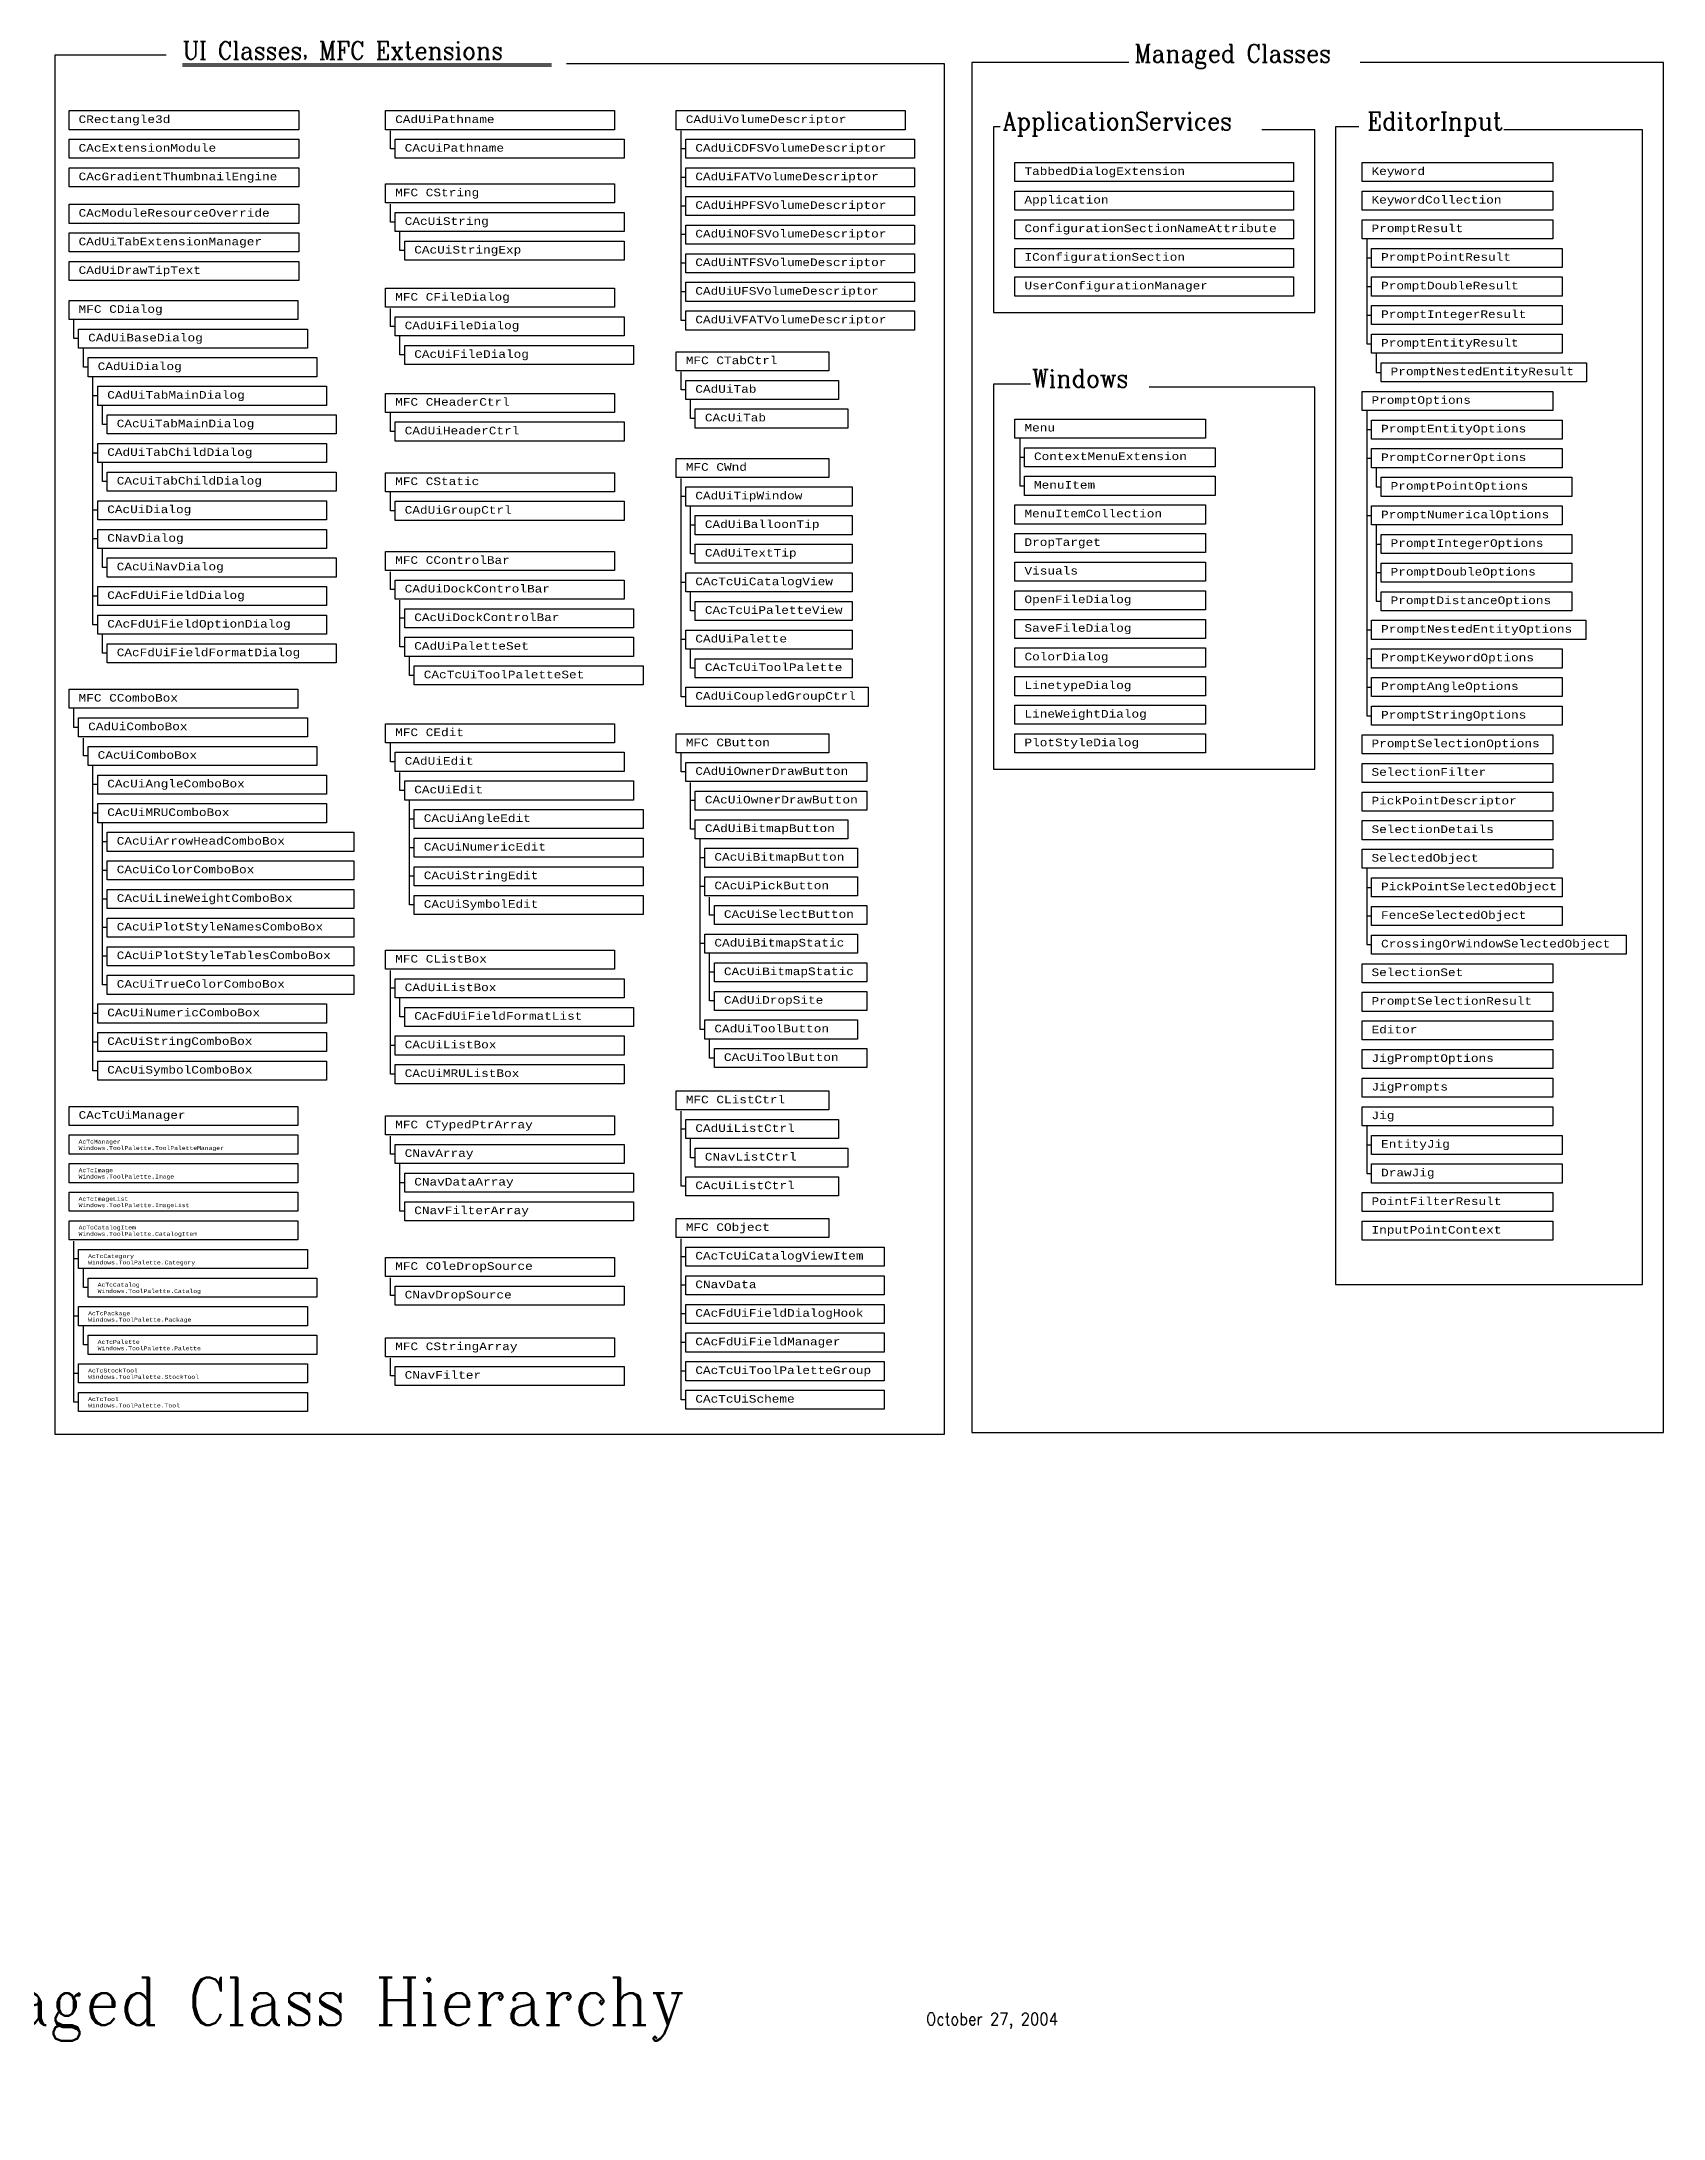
# Model space of a CAD drawing. Extents: x -49 to 186, y -248 to 71.
# Drawn here: x 100.9 to 185.9, y -40.4 to 68.5 of the extents above; entities that cross this region are included whole.
import ezdxf

# ---------------------------------------------------------------- set-up
doc = ezdxf.new("R2010")
doc.units = 0
doc.header["$MEASUREMENT"] = 0
doc.layers.get('0').update_dxf_attribs({"linetype": 'CONTINUOUS'})
doc.layers.add('JUNK', color=7, linetype='CONTINUOUS')
doc.styles.add('ROMANC', font='romanc.shx', dxfattribs={"width": 0.9})
doc.styles.get("Standard").update_dxf_attribs({"font": 'COUR.TTF'})

msp = doc.modelspace()

# ---------------------------------------------------------------- linework, layer by layer
for p, q in [((108.26, 67.33), (127.61, 67.33)), ((108.26, 67.23), (127.61, 67.23)), ((119.16, 62.88), (119.16, 63.82)), ((134.4, 62.88), (134.4, 63.82)), ((119.41, 62.88), (119.16, 62.88)), ((134.65, 62.88), (134.4, 62.88)), ((134.4, 61.38), (134.4, 62.88)), ((134.65, 61.38), (134.4, 61.38)), ((134.4, 59.88), (134.4, 61.38)), ((119.16, 59.04), (119.16, 59.98)), ((134.65, 59.88), (134.4, 59.88)), ((134.4, 58.38), (134.4, 59.88)), ((119.41, 59.04), (119.16, 59.04)), ((119.66, 57.54), (119.66, 58.54)), ((134.65, 58.38), (134.4, 58.38)), ((134.4, 56.88), (134.4, 58.38)), ((119.91, 57.54), (119.66, 57.54)), ((134.65, 56.88), (134.4, 56.88)), ((134.4, 55.38), (134.4, 56.88)), ((119.16, 53.57), (119.16, 54.51)), ((134.65, 55.38), (134.4, 55.38)), ((134.4, 53.88), (134.4, 55.38)), ((102.56, 52.93), (102.56, 53.93)), ((119.41, 53.57), (119.16, 53.57)), ((134.65, 53.88), (134.4, 53.88)), ((102.81, 52.93), (102.56, 52.93)), ((103.06, 51.43), (103.06, 52.43)), ((119.66, 52.07), (119.66, 53.07)), ((103.31, 51.43), (103.06, 51.43)), ((119.91, 52.07), (119.66, 52.07)), ((134.4, 50.24), (134.4, 51.18)), ((103.56, 37.93), (103.56, 50.93)), ((103.56, 49.93), (103.56, 50.86)), ((134.65, 50.24), (134.4, 50.24)), ((103.81, 49.93), (103.56, 49.93)), ((104.06, 48.43), (104.06, 49.43)), ((119.16, 48.06), (119.16, 49.06)), ((134.9, 48.74), (134.9, 49.74)), ((104.31, 48.43), (104.06, 48.43)), ((119.41, 48.06), (119.16, 48.06)), ((135.15, 48.74), (134.9, 48.74)), ((103.81, 46.93), (103.56, 46.93)), ((104.06, 45.43), (104.06, 46.43)), ((104.31, 45.43), (104.06, 45.43)), ((119.16, 43.9), (119.16, 44.9)), ((134.4, 34.15), (134.4, 45.59)), ((134.65, 44.65), (134.4, 44.65)), ((103.81, 43.93), (103.56, 43.93)), ((119.41, 43.9), (119.16, 43.9)), ((134.9, 41.65), (134.9, 44.15)), ((135.15, 43.15), (134.9, 43.15)), ((103.81, 42.43), (103.56, 42.43)), ((104.06, 40.93), (104.06, 41.93)), ((135.15, 41.65), (134.9, 41.65)), ((104.31, 40.93), (104.06, 40.93)), ((119.16, 39.77), (119.16, 40.71)), ((103.81, 39.43), (103.56, 39.43)), ((119.41, 39.77), (119.16, 39.77)), ((119.66, 36.77), (119.66, 39.21)), ((134.65, 40.15), (134.4, 40.15)), ((134.9, 38.65), (134.9, 39.65)), ((119.91, 38.27), (119.66, 38.27)), ((135.15, 38.65), (134.9, 38.65)), ((103.81, 37.93), (103.56, 37.93)), ((104.06, 36.43), (104.06, 37.43)), ((134.65, 37.15), (134.4, 37.15)), ((104.31, 36.43), (104.06, 36.43)), ((119.91, 36.77), (119.66, 36.77)), ((120.16, 35.27), (120.16, 36.27)), ((134.9, 35.65), (134.9, 36.65)), ((120.41, 35.27), (120.16, 35.27)), ((135.15, 35.65), (134.9, 35.65)), ((134.65, 34.15), (134.4, 34.15)), ((102.56, 32.55), (102.56, 33.55)), ((102.81, 32.55), (102.56, 32.55)), ((103.06, 31.05), (103.06, 31.99)), ((119.16, 30.74), (119.16, 31.74)), ((103.31, 31.05), (103.06, 31.05)), ((103.56, 14.55), (103.56, 30.55)), ((119.41, 30.74), (119.16, 30.74)), ((134.4, 30.21), (134.4, 31.21)), ((103.81, 29.55), (103.56, 29.55)), ((119.66, 29.24), (119.66, 30.18)), ((134.65, 30.21), (134.4, 30.21)), ((134.9, 27.21), (134.9, 29.65)), ((119.91, 29.24), (119.66, 29.24)), ((120.16, 23.24), (120.16, 28.74)), ((135.15, 28.71), (134.9, 28.71)), ((103.81, 28.05), (103.56, 28.05)), ((104.06, 19.05), (104.06, 27.55)), ((120.41, 27.74), (120.16, 27.74)), ((104.31, 26.55), (104.06, 26.55)), ((120.41, 26.24), (120.16, 26.24)), ((135.15, 27.21), (134.9, 27.21)), ((135.4, 16.71), (135.4, 26.71)), ((104.31, 25.05), (104.06, 25.05)), ((135.65, 25.71), (135.4, 25.71)), ((120.41, 24.74), (120.16, 24.74)), ((135.65, 24.21), (135.4, 24.21)), ((104.31, 23.55), (104.06, 23.55)), ((120.41, 23.24), (120.16, 23.24)), ((135.9, 22.71), (135.9, 23.65)), ((104.31, 22.05), (104.06, 22.05)), ((136.15, 22.71), (135.9, 22.71)), ((135.65, 21.21), (135.4, 21.21)), ((135.9, 18.21), (135.9, 20.71)), ((104.31, 20.55), (104.06, 20.55)), ((119.16, 14.37), (119.16, 19.8)), ((136.15, 19.71), (135.9, 19.71)), ((104.31, 19.05), (104.06, 19.05)), ((119.41, 18.87), (119.16, 18.87)), ((103.81, 17.55), (103.56, 17.55)), ((119.66, 17.37), (119.66, 18.37)), ((136.15, 18.21), (135.9, 18.21)), ((119.91, 17.37), (119.66, 17.37)), ((135.65, 16.71), (135.4, 16.71)), ((103.81, 16.05), (103.56, 16.05)), ((119.41, 15.87), (119.16, 15.87)), ((135.9, 15.21), (135.9, 16.21)), ((103.81, 14.55), (103.56, 14.55)), ((119.41, 14.37), (119.16, 14.37)), ((136.15, 15.21), (135.9, 15.21)), ((134.4, 11.49), (134.4, 12.43)), ((119.16, 10.18), (119.16, 11.12)), ((134.65, 11.49), (134.4, 11.49)), ((134.4, 8.49), (134.4, 11.49)), ((134.9, 9.99), (134.9, 10.99)), ((119.41, 10.18), (119.16, 10.18)), ((135.15, 9.99), (134.9, 9.99)), ((119.66, 7.18), (119.66, 9.68)), ((119.91, 8.68), (119.66, 8.68)), ((134.65, 8.49), (134.4, 8.49)), ((119.91, 7.18), (119.66, 7.18)), ((102.56, 4.68), (102.56, 5.62)), ((134.4, -2.7), (134.4, 5.74)), ((102.56, -2.82), (102.56, 4.68)), ((102.81, 4.68), (102.56, 4.68)), ((134.65, 4.8), (134.4, 4.8)), ((103.06, 3.18), (103.06, 4.18)), ((119.16, 2.76), (119.16, 3.7)), ((134.65, 3.3), (134.4, 3.3)), ((103.31, 3.18), (103.06, 3.18)), ((119.41, 2.76), (119.16, 2.76)), ((102.81, 1.68), (102.56, 1.68)), ((103.06, 0.18), (103.06, 1.18)), ((134.65, 1.8), (134.4, 1.8)), ((103.31, 0.18), (103.06, 0.18)), ((134.65, 0.3), (134.4, 0.3)), ((119.16, -1.45), (119.16, -0.52)), ((102.81, -1.32), (102.56, -1.32)), ((119.41, -1.45), (119.16, -1.45)), ((134.65, -1.2), (134.4, -1.2)), ((102.81, -2.82), (102.56, -2.82)), ((134.65, -2.7), (134.4, -2.7))]:
    msp.add_line(p, q)
at = {"color": 3}
for points in [[(107.41, 67.78), (101.56, 67.78), (101.56, -4.5), (148.21, -4.5), (148.21, 67.33), (128.4, 67.33)], [(157.89, 67.41), (149.65, 67.41), (149.65, -4.42), (185.92, -4.42), (185.92, 67.4), (170.01, 67.41)], [(151.13, 64.03), (150.79, 64.03), (150.79, 54.29), (167.63, 54.29), (167.63, 63.88), (164.86, 63.88)], [(169.95, 64.03), (168.72, 64.03), (168.72, 3.35), (184.82, 3.35), (184.82, 63.88), (177.54, 63.88)], [(152.73, 50.54), (150.79, 50.54), (150.79, 30.35), (167.63, 30.35), (167.63, 50.39), (158.95, 50.39)]]:
    msp.add_lwpolyline(points, dxfattribs=at)
for points in [[(102.31, 64.88), (114.36, 64.88), (114.36, 63.88), (102.31, 63.88)], [(118.91, 64.88), (130.91, 64.88), (130.91, 63.88), (118.91, 63.88)], [(134.15, 64.88), (146.15, 64.88), (146.15, 63.88), (134.15, 63.88)], [(102.31, 63.38), (114.36, 63.38), (114.36, 62.38), (102.31, 62.38)], [(119.41, 63.38), (131.41, 63.38), (131.41, 62.38), (119.41, 62.38)], [(134.65, 63.38), (146.65, 63.38), (146.65, 62.38), (134.65, 62.38)], [(151.91, 62.16), (166.52, 62.16), (166.52, 61.16), (151.91, 61.16)], [(170.11, 62.16), (180.11, 62.16), (180.11, 61.16), (170.11, 61.16)], [(102.31, 61.88), (114.36, 61.88), (114.36, 60.88), (102.31, 60.88)], [(118.91, 61.04), (130.91, 61.04), (130.91, 60.04), (118.91, 60.04)], [(134.65, 61.88), (146.65, 61.88), (146.65, 60.88), (134.65, 60.88)], [(102.31, 59.97), (114.36, 59.97), (114.36, 58.97), (102.31, 58.97)], [(134.65, 60.38), (146.65, 60.38), (146.65, 59.38), (134.65, 59.38)], [(151.91, 60.66), (166.52, 60.66), (166.52, 59.66), (151.91, 59.66)], [(170.11, 60.66), (180.11, 60.66), (180.11, 59.66), (170.11, 59.66)], [(119.41, 59.54), (131.41, 59.54), (131.41, 58.54), (119.41, 58.54)], [(134.65, 58.88), (146.65, 58.88), (146.65, 57.88), (134.65, 57.88)], [(151.91, 59.16), (166.52, 59.16), (166.52, 58.16), (151.91, 58.16)], [(170.11, 59.16), (180.11, 59.16), (180.11, 58.16), (170.11, 58.16)], [(102.31, 58.47), (114.36, 58.47), (114.36, 57.47), (102.31, 57.47)], [(119.91, 58.04), (131.41, 58.04), (131.41, 57.04), (119.91, 57.04)], [(102.31, 56.97), (114.36, 56.97), (114.36, 55.97), (102.31, 55.97)], [(134.65, 57.38), (146.65, 57.38), (146.65, 56.38), (134.65, 56.38)], [(151.91, 57.66), (166.52, 57.66), (166.52, 56.66), (151.91, 56.66)], [(170.61, 57.66), (180.61, 57.66), (180.61, 56.66), (170.61, 56.66)], [(118.91, 55.57), (130.91, 55.57), (130.91, 54.57), (118.91, 54.57)], [(134.65, 55.88), (146.65, 55.88), (146.65, 54.88), (134.65, 54.88)], [(151.91, 56.16), (166.52, 56.16), (166.52, 55.16), (151.91, 55.16)], [(170.61, 56.16), (180.61, 56.16), (180.61, 55.16), (170.61, 55.16)], [(102.31, 54.93), (114.31, 54.93), (114.31, 53.93), (102.31, 53.93)], [(170.61, 54.66), (180.61, 54.66), (180.61, 53.66), (170.61, 53.66)], [(102.81, 53.43), (114.81, 53.43), (114.81, 52.43), (102.81, 52.43)], [(119.41, 54.07), (131.41, 54.07), (131.41, 53.07), (119.41, 53.07)], [(134.65, 54.38), (146.65, 54.38), (146.65, 53.38), (134.65, 53.38)], [(119.91, 52.57), (131.91, 52.57), (131.91, 51.57), (119.91, 51.57)], [(170.61, 53.16), (180.61, 53.16), (180.61, 52.16), (170.61, 52.16)], [(103.31, 51.93), (115.31, 51.93), (115.31, 50.93), (103.31, 50.93)], [(134.15, 52.24), (142.15, 52.24), (142.15, 51.24), (134.15, 51.24)], [(171.11, 51.66), (181.89, 51.66), (181.89, 50.66), (171.11, 50.66)], [(103.81, 50.43), (115.81, 50.43), (115.81, 49.43), (103.81, 49.43)], [(134.65, 50.74), (142.65, 50.74), (142.65, 49.74), (134.65, 49.74)], [(170.11, 50.16), (180.11, 50.16), (180.11, 49.16), (170.11, 49.16)], [(118.91, 50.06), (130.91, 50.06), (130.91, 49.06), (118.91, 49.06)], [(135.15, 49.24), (143.15, 49.24), (143.15, 48.24), (135.15, 48.24)], [(104.31, 48.93), (116.31, 48.93), (116.31, 47.93), (104.31, 47.93)], [(119.41, 48.56), (131.41, 48.56), (131.41, 47.56), (119.41, 47.56)], [(151.91, 48.71), (161.91, 48.71), (161.91, 47.71), (151.91, 47.71)], [(170.61, 48.66), (180.61, 48.66), (180.61, 47.66), (170.61, 47.66)], [(103.81, 47.43), (115.81, 47.43), (115.81, 46.43), (103.81, 46.43)], [(152.41, 47.21), (162.41, 47.21), (162.41, 46.21), (152.41, 46.21)], [(170.61, 47.16), (180.61, 47.16), (180.61, 46.16), (170.61, 46.16)], [(104.31, 45.93), (116.31, 45.93), (116.31, 44.93), (104.31, 44.93)], [(118.91, 45.9), (130.91, 45.9), (130.91, 44.9), (118.91, 44.9)], [(134.15, 46.65), (142.15, 46.65), (142.15, 45.65), (134.15, 45.65)], [(134.65, 45.15), (143.38, 45.15), (143.38, 44.15), (134.65, 44.15)], [(152.41, 45.71), (162.41, 45.71), (162.41, 44.71), (152.41, 44.71)], [(171.11, 45.66), (181.11, 45.66), (181.11, 44.66), (171.11, 44.66)], [(103.81, 44.43), (115.81, 44.43), (115.81, 43.43), (103.81, 43.43)], [(119.41, 44.4), (131.41, 44.4), (131.41, 43.4), (119.41, 43.4)], [(135.15, 43.65), (143.38, 43.65), (143.38, 42.65), (135.15, 42.65)], [(151.91, 44.21), (161.91, 44.21), (161.91, 43.21), (151.91, 43.21)], [(170.61, 44.16), (180.61, 44.16), (180.61, 43.16), (170.61, 43.16)], [(103.81, 42.93), (115.81, 42.93), (115.81, 41.93), (103.81, 41.93)], [(151.91, 42.71), (161.91, 42.71), (161.91, 41.71), (151.91, 41.71)], [(171.11, 42.66), (181.11, 42.66), (181.11, 41.66), (171.11, 41.66)], [(104.31, 41.43), (116.31, 41.43), (116.31, 40.43), (104.31, 40.43)], [(118.91, 41.77), (130.91, 41.77), (130.91, 40.77), (118.91, 40.77)], [(135.15, 42.15), (143.38, 42.15), (143.38, 41.15), (135.15, 41.15)], [(134.65, 40.65), (143.38, 40.65), (143.38, 39.65), (134.65, 39.65)], [(151.91, 41.21), (161.91, 41.21), (161.91, 40.21), (151.91, 40.21)], [(171.11, 41.16), (181.11, 41.16), (181.11, 40.16), (171.11, 40.16)], [(103.81, 39.93), (115.81, 39.93), (115.81, 38.93), (103.81, 38.93)], [(119.41, 40.27), (131.41, 40.27), (131.41, 39.27), (119.41, 39.27)], [(151.91, 39.71), (161.91, 39.71), (161.91, 38.71), (151.91, 38.71)], [(171.11, 39.66), (181.11, 39.66), (181.11, 38.66), (171.11, 38.66)], [(103.81, 38.43), (115.81, 38.43), (115.81, 37.43), (103.81, 37.43)], [(119.91, 38.77), (131.91, 38.77), (131.91, 37.77), (119.91, 37.77)], [(135.15, 39.15), (143.38, 39.15), (143.38, 38.15), (135.15, 38.15)], [(151.91, 38.21), (161.91, 38.21), (161.91, 37.21), (151.91, 37.21)], [(170.61, 38.16), (181.85, 38.16), (181.85, 37.16), (170.61, 37.16)], [(119.91, 37.27), (131.91, 37.27), (131.91, 36.27), (119.91, 36.27)], [(134.65, 37.65), (143.38, 37.65), (143.38, 36.65), (134.65, 36.65)], [(104.31, 36.93), (116.31, 36.93), (116.31, 35.93), (104.31, 35.93)], [(135.15, 36.15), (143.38, 36.15), (143.38, 35.15), (135.15, 35.15)], [(151.91, 36.71), (161.91, 36.71), (161.91, 35.71), (151.91, 35.71)], [(170.61, 36.66), (180.61, 36.66), (180.61, 35.66), (170.61, 35.66)], [(120.41, 35.77), (132.41, 35.77), (132.41, 34.77), (120.41, 34.77)], [(151.91, 35.21), (161.91, 35.21), (161.91, 34.21), (151.91, 34.21)], [(170.61, 35.16), (180.61, 35.16), (180.61, 34.16), (170.61, 34.16)], [(102.31, 34.55), (114.31, 34.55), (114.31, 33.55), (102.31, 33.55)], [(134.65, 34.65), (144.21, 34.65), (144.21, 33.65), (134.65, 33.65)], [(102.81, 33.05), (114.81, 33.05), (114.81, 32.05), (102.81, 32.05)], [(118.91, 32.74), (130.91, 32.74), (130.91, 31.74), (118.91, 31.74)], [(151.91, 33.71), (161.91, 33.71), (161.91, 32.71), (151.91, 32.71)], [(170.61, 33.66), (180.61, 33.66), (180.61, 32.66), (170.61, 32.66)], [(134.15, 32.21), (142.15, 32.21), (142.15, 31.21), (134.15, 31.21)], [(151.91, 32.21), (161.91, 32.21), (161.91, 31.21), (151.91, 31.21)], [(170.11, 32.16), (180.11, 32.16), (180.11, 31.16), (170.11, 31.16)], [(103.31, 31.55), (115.31, 31.55), (115.31, 30.55), (103.31, 30.55)], [(119.41, 31.24), (131.41, 31.24), (131.41, 30.24), (119.41, 30.24)], [(134.65, 30.71), (144.15, 30.71), (144.15, 29.71), (134.65, 29.71)], [(170.11, 30.66), (180.11, 30.66), (180.11, 29.66), (170.11, 29.66)], [(103.81, 30.05), (115.81, 30.05), (115.81, 29.05), (103.81, 29.05)], [(119.91, 29.74), (131.91, 29.74), (131.91, 28.74), (119.91, 28.74)], [(103.81, 28.55), (115.81, 28.55), (115.81, 27.55), (103.81, 27.55)], [(135.15, 29.21), (144.15, 29.21), (144.15, 28.21), (135.15, 28.21)], [(170.11, 29.16), (180.11, 29.16), (180.11, 28.16), (170.11, 28.16)], [(120.41, 28.24), (132.41, 28.24), (132.41, 27.24), (120.41, 27.24)], [(135.15, 27.71), (143.15, 27.71), (143.15, 26.71), (135.15, 26.71)], [(170.11, 27.66), (180.11, 27.66), (180.11, 26.66), (170.11, 26.66)], [(104.31, 27.05), (117.25, 27.05), (117.25, 26.05), (104.31, 26.05)], [(120.41, 26.74), (132.41, 26.74), (132.41, 25.74), (120.41, 25.74)], [(135.65, 26.21), (143.65, 26.21), (143.65, 25.21), (135.65, 25.21)], [(170.11, 26.16), (180.11, 26.16), (180.11, 25.16), (170.11, 25.16)], [(104.31, 25.55), (117.25, 25.55), (117.25, 24.55), (104.31, 24.55)], [(120.41, 25.24), (132.41, 25.24), (132.41, 24.24), (120.41, 24.24)], [(104.31, 24.05), (117.25, 24.05), (117.25, 23.05), (104.31, 23.05)], [(135.65, 24.71), (143.65, 24.71), (143.65, 23.71), (135.65, 23.71)], [(170.61, 24.66), (180.61, 24.66), (180.61, 23.66), (170.61, 23.66)], [(120.41, 23.74), (132.41, 23.74), (132.41, 22.74), (120.41, 22.74)], [(136.15, 23.21), (144.15, 23.21), (144.15, 22.21), (136.15, 22.21)], [(170.61, 23.16), (180.61, 23.16), (180.61, 22.16), (170.61, 22.16)], [(104.31, 22.55), (117.25, 22.55), (117.25, 21.55), (104.31, 21.55)], [(104.31, 21.05), (117.25, 21.05), (117.25, 20.05), (104.31, 20.05)], [(118.91, 20.87), (130.91, 20.87), (130.91, 19.87), (118.91, 19.87)], [(135.65, 21.71), (143.65, 21.71), (143.65, 20.71), (135.65, 20.71)], [(170.61, 21.66), (183.97, 21.66), (183.97, 20.66), (170.61, 20.66)], [(136.15, 20.21), (144.15, 20.21), (144.15, 19.21), (136.15, 19.21)], [(170.11, 20.16), (180.11, 20.16), (180.11, 19.16), (170.11, 19.16)], [(104.31, 19.55), (117.25, 19.55), (117.25, 18.55), (104.31, 18.55)], [(119.41, 19.37), (131.41, 19.37), (131.41, 18.37), (119.41, 18.37)], [(136.15, 18.71), (144.15, 18.71), (144.15, 17.71), (136.15, 17.71)], [(170.11, 18.66), (180.11, 18.66), (180.11, 17.66), (170.11, 17.66)], [(103.81, 18.05), (115.81, 18.05), (115.81, 17.05), (103.81, 17.05)], [(119.91, 17.87), (131.91, 17.87), (131.91, 16.87), (119.91, 16.87)], [(103.81, 16.55), (115.81, 16.55), (115.81, 15.55), (103.81, 15.55)], [(119.41, 16.37), (131.41, 16.37), (131.41, 15.37), (119.41, 15.37)], [(135.65, 17.21), (143.65, 17.21), (143.65, 16.21), (135.65, 16.21)], [(170.11, 17.16), (180.11, 17.16), (180.11, 16.16), (170.11, 16.16)], [(136.15, 15.71), (144.15, 15.71), (144.15, 14.71), (136.15, 14.71)], [(170.11, 15.66), (180.11, 15.66), (180.11, 14.66), (170.11, 14.66)], [(103.81, 15.05), (115.81, 15.05), (115.81, 14.05), (103.81, 14.05)], [(119.41, 14.87), (131.41, 14.87), (131.41, 13.87), (119.41, 13.87)], [(170.11, 14.16), (180.11, 14.16), (180.11, 13.16), (170.11, 13.16)], [(134.15, 13.49), (142.15, 13.49), (142.15, 12.49), (134.15, 12.49)], [(102.31, 12.68), (114.31, 12.68), (114.31, 11.68), (102.31, 11.68)], [(118.91, 12.18), (130.91, 12.18), (130.91, 11.18), (118.91, 11.18)], [(134.65, 11.99), (142.65, 11.99), (142.65, 10.99), (134.65, 10.99)], [(170.11, 12.66), (180.11, 12.66), (180.11, 11.66), (170.11, 11.66)], [(102.31, 11.18), (114.31, 11.18), (114.31, 10.18), (102.31, 10.18)], [(170.61, 11.16), (180.61, 11.16), (180.61, 10.16), (170.61, 10.16)], [(119.41, 10.68), (131.41, 10.68), (131.41, 9.68), (119.41, 9.68)], [(135.15, 10.49), (143.15, 10.49), (143.15, 9.49), (135.15, 9.49)], [(102.31, 9.68), (114.31, 9.68), (114.31, 8.68), (102.31, 8.68)], [(119.91, 9.18), (131.91, 9.18), (131.91, 8.18), (119.91, 8.18)], [(134.65, 8.99), (142.65, 8.99), (142.65, 7.99), (134.65, 7.99)], [(170.61, 9.66), (180.61, 9.66), (180.61, 8.66), (170.61, 8.66)], [(102.31, 8.18), (114.31, 8.18), (114.31, 7.18), (102.31, 7.18)], [(119.91, 7.68), (131.91, 7.68), (131.91, 6.68), (119.91, 6.68)], [(170.11, 8.16), (180.11, 8.16), (180.11, 7.16), (170.11, 7.16)], [(102.31, 6.68), (114.31, 6.68), (114.31, 5.68), (102.31, 5.68)], [(134.15, 6.8), (142.15, 6.8), (142.15, 5.8), (134.15, 5.8)], [(170.11, 6.66), (180.11, 6.66), (180.11, 5.66), (170.11, 5.66)], [(102.81, 5.18), (114.81, 5.18), (114.81, 4.18), (102.81, 4.18)], [(118.91, 4.76), (130.91, 4.76), (130.91, 3.76), (118.91, 3.76)], [(134.65, 5.3), (145.06, 5.3), (145.06, 4.3), (134.65, 4.3)], [(103.31, 3.68), (115.31, 3.68), (115.31, 2.68), (103.31, 2.68)], [(134.65, 3.8), (145.06, 3.8), (145.06, 2.8), (134.65, 2.8)], [(102.81, 2.18), (114.81, 2.18), (114.81, 1.18), (102.81, 1.18)], [(119.41, 3.26), (131.41, 3.26), (131.41, 2.26), (119.41, 2.26)], [(134.65, 2.3), (145.06, 2.3), (145.06, 1.3), (134.65, 1.3)], [(103.31, 0.68), (115.31, 0.68), (115.31, -0.32), (103.31, -0.32)], [(118.91, 0.55), (130.91, 0.55), (130.91, -0.45), (118.91, -0.45)], [(134.65, 0.8), (145.06, 0.8), (145.06, -0.2), (134.65, -0.2)], [(102.81, -0.82), (114.81, -0.82), (114.81, -1.82), (102.81, -1.82)], [(119.41, -0.95), (131.41, -0.95), (131.41, -1.95), (119.41, -1.95)], [(134.65, -0.7), (145.06, -0.7), (145.06, -1.7), (134.65, -1.7)], [(102.81, -2.32), (114.81, -2.32), (114.81, -3.32), (102.81, -3.32)], [(134.65, -2.2), (145.06, -2.2), (145.06, -3.2), (134.65, -3.2)]]:
    msp.add_lwpolyline(points, close=True)
for points in [[(170.36, 58.16), (170.36, 57.16), (170.61, 57.16)], [(170.36, 58.16), (170.36, 55.66), (170.61, 55.66)], [(170.36, 58.16), (170.36, 54.16), (170.61, 54.16)], [(170.36, 58.16), (170.36, 52.66), (170.61, 52.66)], [(170.86, 52.16), (170.86, 51.16), (171.11, 51.16)], [(170.36, 49.16), (170.36, 48.16), (170.61, 48.16)], [(170.36, 49.16), (170.36, 46.66), (170.61, 46.66)], [(170.36, 49.16), (170.36, 43.66), (170.61, 43.66)], [(170.36, 49.16), (170.36, 37.66), (170.61, 37.66)], [(170.36, 49.16), (170.36, 36.16), (170.61, 36.16)], [(170.36, 49.16), (170.36, 34.66), (170.61, 34.66)], [(170.36, 49.16), (170.36, 33.16), (170.61, 33.16)], [(152.16, 47.71), (152.16, 46.71), (152.41, 46.71)], [(152.16, 47.71), (152.16, 45.21), (152.41, 45.21)], [(170.86, 46.16), (170.86, 45.16), (171.11, 45.16)], [(170.86, 43.16), (170.86, 42.16), (171.11, 42.16)], [(170.86, 43.16), (170.86, 40.66), (171.11, 40.66)], [(170.86, 43.16), (170.86, 39.16), (171.11, 39.16)], [(170.36, 25.16), (170.36, 24.16), (170.61, 24.16)], [(170.36, 25.16), (170.36, 22.66), (170.61, 22.66)], [(170.36, 25.16), (170.36, 21.16), (170.61, 21.16)], [(170.36, 11.66), (170.36, 10.66), (170.61, 10.66)], [(170.36, 11.66), (170.36, 9.16), (170.61, 9.16)]]:
    msp.add_lwpolyline(points)

# ---------------------------------------------------------------- texts
at = {"style": 'ROMANC', "width": 0.9}
for s, height, p in [('UI Classes, MFC Extensions', 0.9412, (108.26, 67.56)), ('Managed Classes', 0.9412, (158.17, 67.41)), ('ApplicationServices', 0.9412, (151.27, 63.86)), ('EditorInput', 0.9412, (170.4, 63.86)), ('Windows', 0.941, (152.81, 50.37))]:
    msp.add_text(s, height=height, dxfattribs=at).set_placement(p)
at = {"attachment_point": 1}
for s, insert, char_height in [('{\\fCourier New|b0|i0|c0|p49;CRectangle3d}', (102.81, 64.63), 0.4), ('{\\fCourier New|b0|i0|c0|p49;CAdUiPathname}', (119.41, 64.63), 0.4), ('{\\fCourier New|b0|i0|c0|p49;CAdUiVolumeDescriptor}', (134.65, 64.63), 0.4), ('{\\fCourier New|b0|i0|c0|p49;CAcExtensionModule}', (102.81, 63.13), 0.4), ('{\\fCourier New|b0|i0|c0|p49;CAcUiPathname}', (119.91, 63.13), 0.4), ('{\\fCourier New|b0|i0|c0|p49;CAdUiCDFSVolumeDescriptor}', (135.15, 63.13), 0.4), ('{\\fCourier New|b0|i0|c0|p49;CAcGradientThumbnailEngine}', (102.81, 61.63), 0.4), ('{\\fCourier New|b0|i0|c0|p49;CAdUiFATVolumeDescriptor}', (135.15, 61.63), 0.4), ('{\\fCourier New|b0|i0|c0|p49;MFC CString}', (119.41, 60.79), 0.4), ('{\\fCourier New|b0|i0|c0|p49;CAdUiHPFSVolumeDescriptor}', (135.15, 60.13), 0.4), ('{\\fCourier New|b0|i0|c0|p49;CAcModuleResourceOverride}', (102.81, 59.72), 0.4), ('{\\fCourier New|b0|i0|c0|p49;CAcUiString}', (119.91, 59.29), 0.4), ('\\fCourier New|b0|i0|c0|p49;CAdUiTabExtensionManager', (102.81, 58.22), 0.4), ('{\\fCourier New|b0|i0|c0|p49;CAcUiStringExp}', (120.41, 57.79), 0.4), ('{\\fCourier New|b0|i0|c0|p49;CAdUiNOFSVolumeDescriptor}', (135.15, 58.63), 0.4), ('\\fCourier New|b0|i0|c0|p49;CAdUiDrawTipText', (102.81, 56.72), 0.4), ('{\\fCourier New|b0|i0|c0|p49;CAdUiNTFSVolumeDescriptor}', (135.15, 57.13), 0.4), ('{\\fCourier New|b0|i0|c0|p49;CAdUiUFSVolumeDescriptor}', (135.15, 55.63), 0.4), ('\\fCourier New|b0|i0|c0|p49;MFC CDialog', (102.81, 54.68), 0.4), ('\\fCourier New|b0|i0|c0|p49;MFC CFileDialog', (119.41, 55.32), 0.4), ('\\fCourier New|b0|i0|c0|p49;CAdUiFileDialog', (119.91, 53.82), 0.4), ('{\\fCourier New|b0|i0|c0|p49;CAdUiVFATVolumeDescriptor}', (135.15, 54.13), 0.4), ('\\fCourier New|b0|i0|c0|p49;CAdUiBaseDialog', (103.31, 53.18), 0.4), ('\\fCourier New|b0|i0|c0|p49;CAcUiFileDialog', (120.41, 52.32), 0.4), ('\\fCourier New|b0|i0|c0|p49;CAdUiDialog', (103.81, 51.68), 0.4), ('\\fCourier New|b0|i0|c0|p49;MFC CTabCtrl', (134.65, 51.99), 0.4), ('\\fCourier New|b0|i0|c0|p49;CAdUiTabMainDialog', (104.31, 50.18), 0.4), ('\\fCourier New|b0|i0|c0|p49;CAdUiTab', (135.15, 50.49), 0.4), ('\\fArial|b0|i0|c0|p34;', (152.17, 51.12), 0.4), ('\\fCourier New|b0|i0|c0|p49;MFC CHeaderCtrl', (119.41, 49.81), 0.4), ('\\fCourier New|b0|i0|c0|p49;CAcUiTab', (135.65, 48.99), 0.4), ('\\fCourier New|b0|i0|c0|p49;CAcUiTabMainDialog', (104.81, 48.68), 0.4), ('\\fCourier New|b0|i0|c0|p49;CAdUiHeaderCtrl', (119.91, 48.31), 0.4), ('\\fCourier New|b0|i0|c0|p49;CAdUiTabChildDialog', (104.31, 47.18), 0.4), ('\\fCourier New|b0|i0|c0|p49;MFC CWnd', (134.65, 46.4), 0.4), ('\\fCourier New|b0|i0|c0|p49;CAcUiTabChildDialog', (104.81, 45.68), 0.4), ('{\\fCourier New|b0|i0|c0|p49;MFC CStatic}', (119.41, 45.65), 0.4), ('\\fCourier New|b0|i0|c0|p49;CAdUiTipWindow', (135.15, 44.9), 0.4), ('\\fArial|b0|i0|c0|p34;', (152.67, 45.12), 0.4), ('\\fCourier New|b0|i0|c0|p49;CAcUiDialog', (104.31, 44.18), 0.4), ('{\\fCourier New|b0|i0|c0|p49;CAdUiGroupCtrl}', (119.91, 44.15), 0.4), ('{\\fCourier New|b0|i0|c0|p49;CNavDialog}', (104.31, 42.68), 0.4), ('{\\fCourier New|b0|i0|c0|p49;CAdUiBalloonTip}', (135.65, 43.4), 0.4), ('\\fCourier New|b0|i0|c0|p49;MFC CControlBar', (119.41, 41.52), 0.4), ('\\fCourier New|b0|i0|c0|p49;CAdUiTextTip', (135.65, 41.9), 0.4), ('{\\fCourier New|b0|i0|c0|p49;CAcUiNavDialog}', (104.81, 41.18), 0.4), ('{\\fCourier New|b0|i0|c0|p49;CAcTcUiCatalogView}', (135.15, 40.4), 0.4), ('{\\fCourier New|b0|i0|c0|p49;CAcFdUiFieldDialog}', (104.31, 39.68), 0.4), ('\\fCourier New|b0|i0|c0|p49;CAdUiDockControlBar', (119.91, 40.02), 0.4), ('{\\fCourier New|b0|i0|c0|p49;CAcFdUiFieldOptionDialog}', (104.31, 38.18), 0.4), ('\\fCourier New|b0|i0|c0|p49;CAcUiDockControlBar', (120.41, 38.52), 0.4), ('{\\fCourier New|b0|i0|c0|p49;CAcTcUiPaletteView}', (135.65, 38.9), 0.4), ('\\fArial|b0|i0|c0|p34;', (152.67, 39.12), 0.4), ('{\\fCourier New|b0|i0|c0|p49;CAdUiPaletteSet}', (120.41, 37.02), 0.4), ('{\\fCourier New|b0|i0|c0|p49;CAdUiPalette}', (135.15, 37.4), 0.4), ('{\\fCourier New|b0|i0|c0|p49;CAcFdUiFieldFormatDialog}', (104.81, 36.68), 0.4), ('{\\fCourier New|b0|i0|c0|p49;CAcTcUiToolPalette}', (135.65, 35.9), 0.4), ('{\\fCourier New|b0|i0|c0|p49;CAcTcUiToolPaletteSet}', (120.91, 35.52), 0.4), ('\\fCourier New|b0|i0|c0|p49;MFC CComboBox', (102.81, 34.3), 0.4), ('{\\fCourier New|b0|i0|c0|p49;CAdUiCoupledGroupCtrl}', (135.15, 34.4), 0.4), ('\\fCourier New|b0|i0|c0|p49;CAdUiComboBox', (103.31, 32.8), 0.4), ('\\fCourier New|b0|i0|c0|p49;MFC CEdit', (119.41, 32.49), 0.4), ('\\fCourier New|b0|i0|c0|p49;MFC CButton', (134.65, 31.96), 0.4), ('\\fCourier New|b0|i0|c0|p49;CAcUiComboBox', (103.81, 31.3), 0.4), ('\\fCourier New|b0|i0|c0|p49;CAdUiEdit', (119.91, 30.99), 0.4), ('\\fCourier New|b0|i0|c0|p49;CAdUiOwnerDrawButton', (135.15, 30.46), 0.4), ('\\fCourier New|b0|i0|c0|p49;CAcUiAngleComboBox', (104.31, 29.8), 0.4), ('\\fCourier New|b0|i0|c0|p49;CAcUiEdit', (120.41, 29.49), 0.4), ('\\fCourier New|b0|i0|c0|p49;CAcUiMRUComboBox', (104.31, 28.3), 0.4), ('{\\fCourier New|b0|i0|c0|p49;CAcUiOwnerDrawButton}', (135.65, 28.96), 0.4), ('\\fCourier New|b0|i0|c0|p49;CAcUiAngleEdit', (120.91, 27.99), 0.4), ('\\fCourier New|b0|i0|c0|p49;CAdUiBitmapButton', (135.65, 27.46), 0.4), ('\\fCourier New|b0|i0|c0|p49;CAcUiArrowHeadComboBox', (104.81, 26.8), 0.4), ('\\fCourier New|b0|i0|c0|p49;CAcUiNumericEdit', (120.91, 26.49), 0.4), ('\\fCourier New|b0|i0|c0|p49;CAcUiColorComboBox', (104.81, 25.3), 0.4), ('{\\fCourier New|b0|i0|c0|p49;CAcUiBitmapButton}', (136.15, 25.96), 0.4), ('\\fArial|b0|i0|c0|p34;', (152.17, 25.62), 0.4), ('\\fCourier New|b0|i0|c0|p49;CAcUiStringEdit', (120.91, 24.99), 0.4), ('\\fCourier New|b0|i0|c0|p49;CAcUiPickButton', (136.15, 24.46), 0.4), ('\\fCourier New|b0|i0|c0|p49;CAcUiLineWeightComboBox', (104.81, 23.8), 0.4), ('\\fCourier New|b0|i0|c0|p49;CAcUiSymbolEdit', (120.91, 23.49), 0.4), ('\\fCourier New|b0|i0|c0|p49;CAcUiSelectButton', (136.65, 22.96), 0.4), ('\\fCourier New|b0|i0|c0|p49;CAcUiPlotStyleNamesComboBox', (104.81, 22.3), 0.4), ('\\fCourier New|b0|i0|c0|p49;CAcUiPlotStyleTablesComboBox', (104.81, 20.8), 0.4), ('\\fCourier New|b0|i0|c0|p49;CAdUiBitmapStatic', (136.15, 21.46), 0.4), ('\\fCourier New|b0|i0|c0|p49;MFC CListBox', (119.41, 20.62), 0.4), ('{\\fCourier New|b0|i0|c0|p49;CAcUiBitmapStatic}', (136.65, 19.96), 0.4), ('{\\fCourier New|b0|i0|c0|p49;CAcUiTrueColorComboBox}', (104.81, 19.3), 0.4), ('\\fCourier New|b0|i0|c0|p49;CAdUiListBox', (119.91, 19.12), 0.4), ('\\fCourier New|b0|i0|c0|p49;CAcUiNumericComboBox', (104.31, 17.8), 0.4), ('{\\fCourier New|b0|i0|c0|p49;CAcFdUiFieldFormatList}', (120.41, 17.62), 0.4), ('\\fCourier New|b0|i0|c0|p49;CAdUiDropSite', (136.65, 18.46), 0.4), ('\\fCourier New|b0|i0|c0|p49;CAcUiStringComboBox', (104.31, 16.3), 0.4), ('\\fCourier New|b0|i0|c0|p49;CAdUiToolButton', (136.15, 16.96), 0.4), ('\\fCourier New|b0|i0|c0|p49;CAcUiListBox', (119.91, 16.12), 0.4), ('{\\fCourier New|b0|i0|c0|p49;CAcUiToolButton}', (136.65, 15.46), 0.4), ('\\fCourier New|b0|i0|c0|p49;CAcUiSymbolComboBox', (104.31, 14.8), 0.4), ('\\fCourier New|b0|i0|c0|p49;CAcUiMRUListBox', (119.91, 14.62), 0.4), ('\\fCourier New|b0|i0|c0|p49;MFC CListCtrl', (134.65, 13.24), 0.4), ('{\\fCourier New|b0|i0|c0|p49;CAcTcUiManager}', (102.81, 12.43), 0.4), ('{\\fCourier New|b0|i0|c0|p49;AcTcManager\\P\\C3;Windows.ToolPalette.ToolPaletteManager}', (102.81, 10.93), 0.2), ('{\\fCourier New|b0|i0|c0|p49;MFC CTypedPtrArray}', (119.41, 11.93), 0.4), ('\\fCourier New|b0|i0|c0|p49;CAdUiListCtrl', (135.15, 11.74), 0.4), ('{\\fCourier New|b0|i0|c0|p49;CNavArray}', (119.91, 10.43), 0.4), ('{\\fCourier New|b0|i0|c0|p49;CNavListCtrl}', (135.65, 10.24), 0.4), ('{\\fCourier New|b0|i0|c0|p49;AcTcImage\\P\\C3;Windows.ToolPalette.Image}', (102.81, 9.43), 0.2), ('{\\fCourier New|b0|i0|c0|p49;CNavDataArray}', (120.41, 8.93), 0.4), ('{\\fCourier New|b0|i0|c0|p49;CAcUiListCtrl}', (135.15, 8.74), 0.4), ('{\\fCourier New|b0|i0|c0|p49;AcTcImageList\\P\\C3;Windows.ToolPalette.ImageList}', (102.81, 7.93), 0.2), ('{\\fCourier New|b0|i0|c0|p49;CNavFilterArray}', (120.41, 7.43), 0.4), ('{\\fCourier New|b0|i0|c0|p49;MFC CObject}', (134.65, 6.55), 0.4), ('{\\fCourier New|b0|i0|c0|p49;AcTcCatalogItem\\P\\C3;Windows.ToolPalette.CatalogItem}', (102.81, 6.43), 0.2), ('{\\fCourier New|b0|i0|c0|p49;AcTcCategory\\P\\C3;Windows.ToolPalette.Category}', (103.31, 4.93), 0.2), ('{\\fCourier New|b0|i0|c0|p49;MFC COleDropSource}', (119.41, 4.51), 0.4), ('{\\fCourier New|b0|i0|c0|p49;CAcTcUiCatalogViewItem}', (135.15, 5.05), 0.4), ('\\fArial|b0|i0|c0|p34;', (152.17, 4.62), 0.4), ('{\\fCourier New|b0|i0|c0|p49;AcTcCatalog\\P\\C3;Windows.ToolPalette.Catalog}', (103.81, 3.43), 0.2), ('{\\fCourier New|b0|i0|c0|p49;CNavData}', (135.15, 3.55), 0.4), ('{\\fCourier New|b0|i0|c0|p49;CNavDropSource}', (119.91, 3.01), 0.4), ('{\\fCourier New|b0|i0|c0|p49;AcTcPackage\\P\\C3;Windows.ToolPalette.Package}', (103.31, 1.93), 0.2), ('{\\fCourier New|b0|i0|c0|p49;CAcFdUiFieldDialogHook}', (135.15, 2.05), 0.4), ('{\\fCourier New|b0|i0|c0|p49;AcTcPalette\\P\\C3;Windows.ToolPalette.Palette}', (103.81, 0.43), 0.2), ('{\\fCourier New|b0|i0|c0|p49;MFC CStringArray}', (119.41, 0.3), 0.4), ('{\\fCourier New|b0|i0|c0|p49;CAcFdUiFieldManager}', (135.15, 0.55), 0.4), ('{\\fCourier New|b0|i0|c0|p49;AcTcStockTool\\P\\C3;Windows.ToolPalette.StockTool}', (103.31, -1.07), 0.2), ('{\\fCourier New|b0|i0|c0|p49;CAcTcUiToolPaletteGroup}', (135.15, -0.95), 0.4), ('{\\fCourier New|b0|i0|c0|p49;CNavFilter}', (119.91, -1.2), 0.4), ('{\\fCourier New|b0|i0|c0|p49;AcTcTool\\P\\C3;Windows.ToolPalette.Tool}', (103.31, -2.57), 0.2), ('{\\fCourier New|b0|i0|c0|p49;CAcTcUiScheme}', (135.15, -2.45), 0.4), ('\\fArial|b0|i0|c0|p34;', (152.17, -7.38), 0.4), ('\\fArial|b0|i0|c0|p34;', (152.17, -14.88), 0.4), ('\\fArial|b0|i0|c0|p34;', (152.17, -20.88), 0.4), ('\\fArial|b0|i0|c0|p34;', (152.17, -25.38), 0.4), ('\\fArial|b0|i0|c0|p34;', (152.17, -31.38), 0.4), ('\\fArial|b0|i0|c0|p34;', (152.17, -37.38), 0.4), ('\\fArial|b0|i0|c0|p34;', (152.17, -40.38), 0.4)]:
    msp.add_mtext(s, dxfattribs=dict(at, insert=insert, char_height=char_height))
at = {"color": 3, "char_height": 0.4, "attachment_point": 1}
for s, insert in [('TabbedDialogExtension', (152.41, 61.91)), ('Keyword', (170.61, 61.91)), ('Application', (152.41, 60.41)), ('KeywordCollection', (170.61, 60.41)), ('ConfigurationSectionNameAttribute', (152.41, 58.91)), ('PromptResult', (170.61, 58.91)), ('IConfigurationSection', (152.41, 57.41)), ('PromptPointResult', (171.11, 57.41)), ('UserConfigurationManager', (152.41, 55.91)), ('PromptDoubleResult', (171.11, 55.91)), ('PromptIntegerResult', (171.11, 54.41)), ('PromptEntityResult', (171.11, 52.91)), ('PromptNestedEntityResult', (171.61, 51.41)), ('PromptOptions', (170.61, 49.91)), ('Menu', (152.41, 48.46)), ('PromptEntityOptions', (171.11, 48.41)), ('ContextMenuExtension', (152.91, 46.96)), ('PromptCornerOptions', (171.11, 46.91)), ('MenuItem', (152.91, 45.46)), ('PromptPointOptions', (171.61, 45.41)), ('MenuItemCollection', (152.41, 43.96)), ('PromptNumericalOptions', (171.11, 43.91)), ('DropTarget', (152.41, 42.46)), ('PromptIntegerOptions', (171.61, 42.41)), ('Visuals', (152.41, 40.96)), ('PromptDoubleOptions', (171.61, 40.91)), ('OpenFileDialog', (152.41, 39.46)), ('PromptDistanceOptions', (171.61, 39.41)), ('SaveFileDialog', (152.41, 37.96)), ('PromptNestedEntityOptions', (171.11, 37.91)), ('ColorDialog', (152.41, 36.46)), ('PromptKeywordOptions', (171.11, 36.41)), ('LinetypeDialog', (152.41, 34.96)), ('PromptAngleOptions', (171.11, 34.91)), ('LineWeightDialog', (152.41, 33.46)), ('PromptStringOptions', (171.11, 33.41)), ('PlotStyleDialog', (152.41, 31.96)), ('PromptSelectionOptions', (170.61, 31.91)), ('SelectionFilter', (170.61, 30.41)), ('PickPointDescriptor', (170.61, 28.91)), ('SelectionDetails', (170.61, 27.41)), ('SelectedObject', (170.61, 25.91)), ('PickPointSelectedObject', (171.11, 24.41)), ('FenceSelectedObject', (171.11, 22.91)), ('CrossingOrWindowSelectedObject', (171.11, 21.41)), ('SelectionSet', (170.61, 19.91)), ('PromptSelectionResult', (170.61, 18.41)), ('Editor', (170.61, 16.91)), ('JigPromptOptions', (170.61, 15.41)), ('JigPrompts', (170.61, 13.91)), ('Jig', (170.61, 12.41)), ('EntityJig', (171.11, 10.91)), ('DrawJig', (171.11, 9.41)), ('PointFilterResult', (170.61, 7.91)), ('InputPointContext', (170.61, 6.41))]:
    msp.add_mtext(s, dxfattribs=dict(at, insert=insert))
at = {"layer": 'JUNK', "style": 'ROMANC', "width": 0.9}
for s, height, p in [('ObjectARX C++ and Managed Class Hierarchy', 2.5, (58.88, -35.48)), ('October 27, 2004', 0.6338, (147.25, -35.48))]:
    msp.add_text(s, height=height, dxfattribs=at).set_placement(p)

doc.saveas('drawing.dxf')
